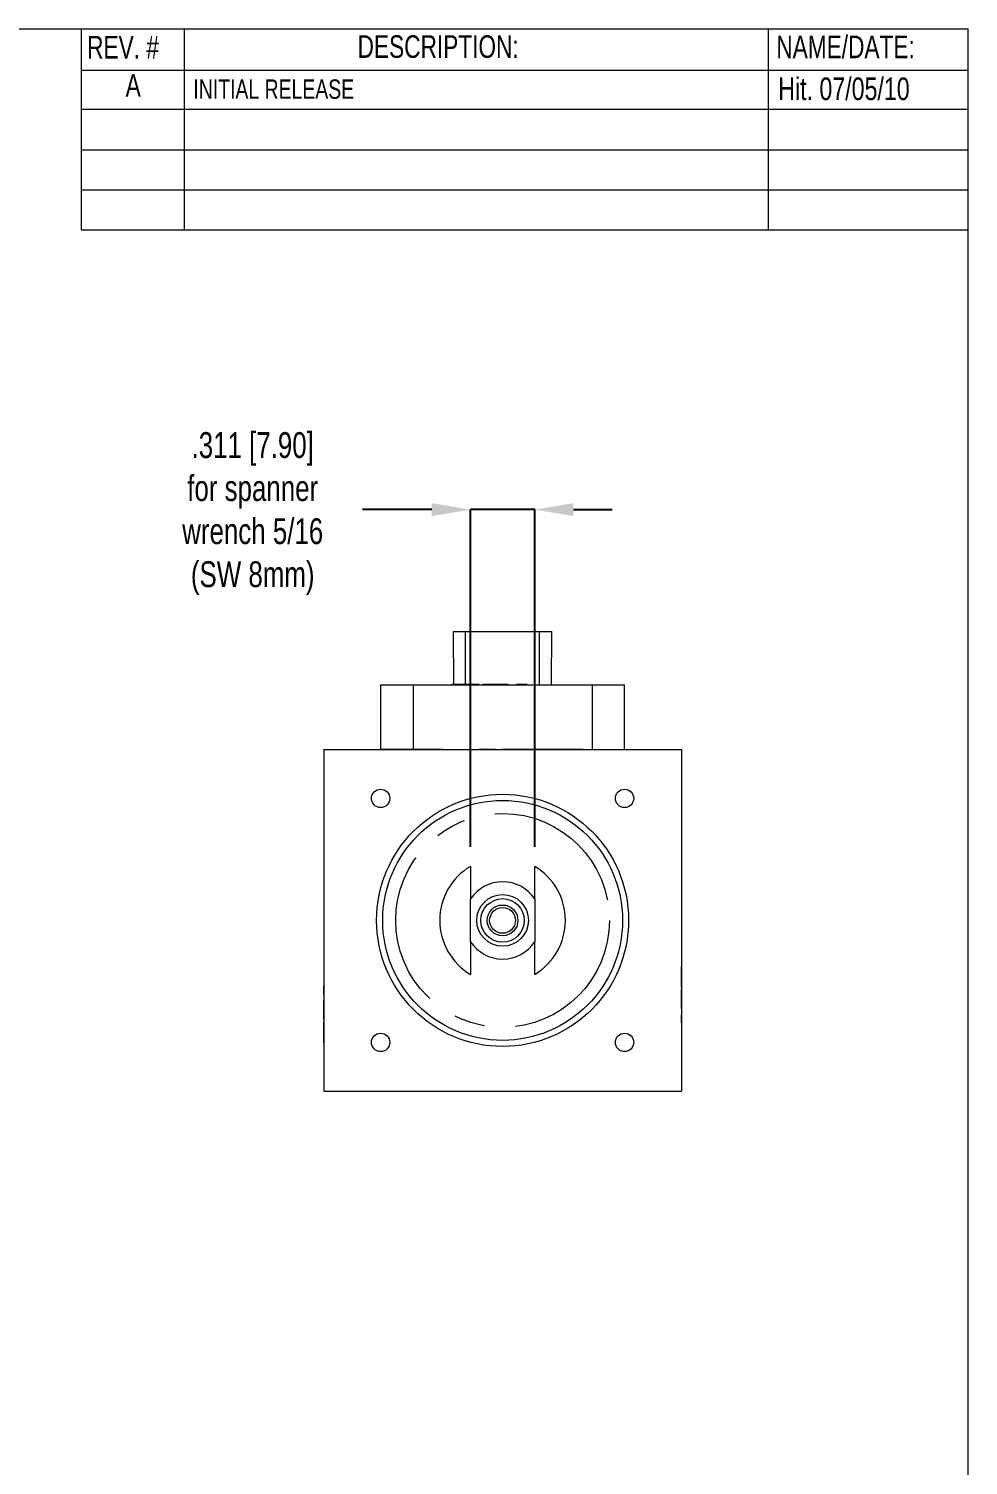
# Model space of a CAD drawing. Header units: inches. Extents: x 0 to 10.3, y -0.2 to 16.8.
# Drawn here: x 7.267 to 10.3, y 12.164 to 16.8 of the extents above; entities that cross this region are included whole.
import ezdxf

# ---------------------------------------------------------------- set-up
doc = ezdxf.new("R2010")
doc.units = ezdxf.units.IN
doc.header["$MEASUREMENT"] = 0
doc.header["$PDSIZE"] = -1
doc.linetypes.add('CENTERX2', pattern=[0.8, 0.5, -0.1, 0.1, -0.1])
doc.styles.add('SLDTEXTSTYLE1', font='TXT', dxfattribs={"width": 0.75})
doc.styles.add('SLDTEXTSTYLE6', font='TXT', dxfattribs={"width": 0.76774})
doc.dimstyles.new('SLDDIMSTYLE0', dxfattribs={"dimtxt": 0.083333, "dimasz": 0.125, "dimexe": 0, "dimexo": 0.0625, "dimgap": 0.020833, "dimtad": 0, "dimtih": 1, "dimtoh": 1, "dimdec": 3, "dimlfac": 1.5, "dimrnd": 1e-09, "dimzin": 12, "dimdsep": 46, "dimtxsty": 'SLDTEXTSTYLE1', "dimsah": 1, "dimcen": 0.09, "dimadec": 0, "dimazin": 3, "dimtfac": 1, "dimtdec": 3, "dimtmove": 0, "dimatfit": 0, "dimfxl": 1, "dimfrac": 2, "dimtolj": 1, "dimtzin": 12, "dimarcsym": 0})

# ---------------------------------------------------------------- blocks, each defined once
blk = doc.blocks.new('*D28')
at = {"color": 0, "linetype": 'Continuous', "lineweight": -2}
for p, q in [((8.5678, 15.2482), (8.3439, 15.2482)), ((8.6928, 14.1596), (8.6928, 15.2482)), ((8.9001, 15.2482), (8.6928, 15.2482)), ((8.9001, 14.1596), (8.9001, 15.2482)), ((9.0251, 15.2482), (9.1501, 15.2482))]:
    blk.add_line(p, q, dxfattribs=at)
at = {"color": 0, "linetype": 'Continuous'}
for points in [[(8.5678, 15.269), (8.5678, 15.2274), (8.6928, 15.2482)], [(9.0251, 15.269), (9.0251, 15.2274), (8.9001, 15.2482)]]:
    blk.add_solid(points, dxfattribs=at)
at = {"layer": 'Defpoints', "color": 0, "linetype": 'Continuous'}
for p in [(8.9001, 15.2482), (8.6928, 14.0971), (8.9001, 14.0971)]:
    blk.add_point(p, dxfattribs=at)
at = {"color": 0, "linetype": 'Continuous', "lineweight": 0, "insert": (7.9897, 15.4982), "char_height": 0.083333, "attachment_point": 2, "style": 'SLDTEXTSTYLE1'}
blk.add_mtext('\\A1;.311 [7.90]\\Pfor spanner\\Pwrench 5/16\\P(SW 8mm)', dxfattribs=at)

msp = doc.modelspace()

# ---------------------------------------------------------------- linework, layer by layer
at = {"color": 7, "linetype": 'Continuous', "lineweight": 0}
for p, q in [((0, 16.8), (10.3, 16.8)), ((7.43629, 16.8), (7.43629, 16.15072)), ((7.76875, 16.8), (7.76875, 16.15072)), ((9.65361, 16.8), (9.65361, 16.15072)), ((10.3, 9), (10.3, 16.8)), ((7.43629, 16.66593), (10.3, 16.66593)), ((7.43629, 16.53996), (10.3, 16.53996)), ((7.43629, 16.40937), (10.3, 16.40937)), ((7.43629, 16.28005), (10.3, 16.28005)), ((7.43629, 16.15072), (10.3, 16.15072)), ((8.63855, 14.68355), (8.63765, 14.85451)), ((8.63765, 14.85451), (8.67702, 14.85451)), ((8.67702, 14.85451), (8.91587, 14.85451)), ((8.91587, 14.85451), (8.95524, 14.85451)), ((8.95434, 14.68355), (8.95524, 14.85451)), ((8.40274, 14.68329), (8.40274, 14.47419)), ((8.40274, 14.68329), (8.50773, 14.68329)), ((8.50773, 14.68329), (9.08516, 14.68329)), ((8.53532, 14.68355), (8.53532, 14.68329)), ((8.58252, 14.68355), (8.58252, 14.68329)), ((8.62685, 14.68355), (8.62685, 14.68329)), ((8.63224, 14.68355), (8.63224, 14.68329)), ((8.66992, 14.68355), (8.63224, 14.68355)), ((8.66992, 14.68355), (8.66992, 14.68329)), ((8.68473, 14.68355), (8.66992, 14.68355)), ((8.68473, 14.68355), (8.68473, 14.68329)), ((8.72107, 14.68355), (8.68473, 14.68355)), ((8.72107, 14.68355), (8.72107, 14.68329)), ((8.73184, 14.68355), (8.73184, 14.68329)), ((8.74664, 14.68355), (8.73184, 14.68355)), ((8.74664, 14.68355), (8.74664, 14.68329)), ((8.79914, 14.68355), (8.74664, 14.68355)), ((8.79914, 14.68355), (8.79914, 14.68329)), ((8.81394, 14.68355), (8.79914, 14.68355)), ((8.81394, 14.68355), (8.81394, 14.68329)), ((8.84086, 14.68355), (8.84086, 14.68329)), ((8.86375, 14.68355), (8.84086, 14.68355)), ((8.86375, 14.68355), (8.86375, 14.68329)), ((8.87586, 14.68355), (8.86375, 14.68355)), ((8.87586, 14.68355), (8.87586, 14.68329)), ((8.91085, 14.68355), (8.91085, 14.68329)), ((8.94575, 14.68355), (8.94575, 14.68329)), ((8.98085, 14.68355), (8.98085, 14.68329)), ((8.99027, 14.68355), (8.99027, 14.68329)), ((9.02516, 14.68355), (9.02516, 14.68329)), ((9.06026, 14.68355), (9.06026, 14.68329)), ((9.08516, 14.68329), (9.19015, 14.68329)), ((9.19015, 14.47419), (9.19015, 14.68329)), ((8.21902, 14.47393), (8.21902, 13.37157)), ((8.21902, 14.47393), (9.37387, 14.47393)), ((8.40021, 14.47419), (8.40021, 14.47393)), ((8.43558, 14.47419), (8.40021, 14.47419)), ((8.43558, 14.47419), (8.43558, 14.47393)), ((8.46648, 14.47419), (8.43558, 14.47419)), ((8.46648, 14.47419), (8.46648, 14.47393)), ((8.49991, 14.47419), (8.46648, 14.47419)), ((8.49991, 14.47419), (8.49991, 14.47393)), ((8.5308, 14.47419), (8.49991, 14.47419)), ((8.5308, 14.47419), (8.5308, 14.47393)), ((8.57149, 14.47419), (8.5308, 14.47419)), ((8.57149, 14.47419), (8.57149, 14.47393)), ((8.60239, 14.47419), (8.57149, 14.47419)), ((8.60239, 14.47419), (8.60239, 14.47393)), ((8.71914, 14.47419), (8.71914, 14.47393)), ((8.71928, 14.47419), (8.71928, 14.47393)), ((8.75017, 14.47419), (8.71928, 14.47419)), ((8.75017, 14.47419), (8.75017, 14.47393)), ((8.77359, 14.47419), (8.75017, 14.47419)), ((8.77359, 14.47419), (8.77359, 14.47393)), ((8.79087, 14.47419), (8.79087, 14.47393)), ((8.79432, 14.47419), (8.79432, 14.47393)), ((8.89055, 14.47419), (8.79432, 14.47419)), ((8.89055, 14.47419), (8.89055, 14.47393)), ((8.93184, 14.47419), (8.89055, 14.47419)), ((8.93184, 14.47419), (8.93184, 14.47393)), ((8.93857, 14.47419), (8.93184, 14.47419)), ((8.93857, 14.47419), (8.93857, 14.47393)), ((8.96754, 14.47419), (8.93857, 14.47419)), ((8.96754, 14.47419), (8.96754, 14.47393)), ((8.97413, 14.47419), (8.96754, 14.47419)), ((8.97413, 14.47419), (8.97413, 14.47393)), ((9.05617, 14.47419), (8.97413, 14.47419)), ((9.05617, 14.47419), (9.05617, 14.47393)), ((9.09339, 14.47419), (9.09339, 14.47393)), ((9.09921, 14.47419), (9.09921, 14.47393)), ((9.10771, 14.47419), (9.10771, 14.47393)), ((9.17872, 14.47419), (9.17872, 14.47393)), ((9.19592, 14.47419), (9.19592, 14.47393)), ((9.37387, 14.47393), (9.37387, 13.37157)), ((8.69277, 13.85351), (8.69277, 13.99199)), ((8.90012, 13.99199), (8.90012, 13.85351)), ((8.21876, 13.84906), (8.21902, 13.84906)), ((8.21876, 13.82273), (8.21902, 13.82273)), ((9.37414, 13.84704), (9.37387, 13.84704)), ((8.21876, 13.79656), (8.21902, 13.79656)), ((8.21876, 13.7895), (8.21902, 13.7895)), ((9.37414, 13.81164), (9.37387, 13.81164)), ((9.37414, 13.77839), (9.37387, 13.77839)), ((9.37414, 13.77435), (9.37387, 13.77435)), ((9.37414, 13.74609), (9.37414, 13.77435)), ((8.21876, 13.76317), (8.21902, 13.76317)), ((8.21876, 13.737), (8.21902, 13.737)), ((9.37414, 13.74609), (9.37387, 13.74609)), ((9.37414, 13.73498), (9.37387, 13.73498)), ((9.37414, 13.73498), (9.37414, 13.74609)), ((9.37414, 13.70773), (9.37414, 13.73498)), ((8.21876, 13.71076), (8.21902, 13.71076)), ((8.21876, 13.71076), (8.21876, 13.70167)), ((8.21876, 13.70167), (8.21902, 13.70167)), ((8.21876, 13.70167), (8.21876, 13.68451)), ((8.21876, 13.68451), (8.21902, 13.68451)), ((9.37414, 13.70773), (9.37387, 13.70773)), ((9.37414, 13.69965), (9.37387, 13.69965)), ((9.37414, 13.68855), (9.37387, 13.68855)), ((9.37414, 13.68855), (9.37414, 13.69965)), ((9.37414, 13.64918), (9.37414, 13.68855)), ((8.21876, 13.66432), (8.21876, 13.65322)), ((8.21876, 13.66432), (8.21902, 13.66432)), ((8.21876, 13.65322), (8.21902, 13.65322)), ((8.21876, 13.65322), (8.21876, 13.61385)), ((9.37414, 13.64918), (9.37387, 13.64918)), ((9.37414, 13.63807), (9.37387, 13.63807)), ((9.37414, 13.63807), (9.37414, 13.64918)), ((8.21876, 13.61385), (8.21876, 13.60274)), ((8.21876, 13.61385), (8.21902, 13.61385)), ((8.21876, 13.60274), (8.21902, 13.60274)), ((8.21876, 13.59467), (8.21902, 13.59467)), ((8.21876, 13.59467), (8.21876, 13.56741)), ((9.37414, 13.61788), (9.37387, 13.61788)), ((9.37414, 13.60072), (9.37387, 13.60072)), ((9.37414, 13.59164), (9.37387, 13.59164)), ((9.37414, 13.60072), (9.37414, 13.61788)), ((9.37414, 13.59164), (9.37414, 13.60072)), ((8.21876, 13.56741), (8.21902, 13.56741)), ((8.21876, 13.56741), (8.21876, 13.5563)), ((8.21876, 13.5563), (8.21902, 13.5563)), ((8.21876, 13.5563), (8.21876, 13.52804)), ((9.37414, 13.56539), (9.37387, 13.56539)), ((9.37414, 13.53922), (9.37387, 13.53922)), ((8.21876, 13.52804), (8.21902, 13.52804)), ((8.21876, 13.524), (8.21902, 13.524)), ((8.21876, 13.49075), (8.21902, 13.49075)), ((9.37414, 13.5129), (9.37387, 13.5129)), ((9.37414, 13.50583), (9.37387, 13.50583)), ((8.21876, 13.45536), (8.21902, 13.45536)), ((9.37414, 13.47966), (9.37387, 13.47966)), ((9.37414, 13.45334), (9.37387, 13.45334)), ((8.21902, 13.37157), (9.37387, 13.37157))]:
    msp.add_line(p, q, dxfattribs=at)
at = {"color": 8, "linetype": 'Continuous', "lineweight": 0}
for p, q in [((8.67702, 14.68355), (8.67702, 14.85451)), ((8.91587, 14.68355), (8.91587, 14.85451)), ((8.50773, 14.68329), (8.50773, 14.47419)), ((9.08516, 14.68329), (9.08516, 14.47419))]:
    msp.add_line(p, q, dxfattribs=at)
at = {"color": 7, "linetype": 'Continuous', "lineweight": 0}
for centre, radius in [((8.40274, 14.31645), 0.02967), ((8.79645, 13.92275), 0.40682), ((9.19015, 14.31645), 0.02967), ((8.79645, 13.92275), 0.38714), ((8.79645, 13.92275), 0.08333), ((8.79645, 13.92275), 0.07021), ((8.79645, 13.92275), 0.04961), ((8.79645, 13.92275), 0.04173), ((8.40274, 13.52905), 0.02967), ((9.19015, 13.52905), 0.02967)]:
    msp.add_circle(centre, radius, dxfattribs=at)
at = {"color": 7, "linetype": 'CENTERX2', "lineweight": 0}
msp.add_circle((8.79645, 13.92275), 0.345, dxfattribs=at)
at = {"color": 7, "linetype": 'Continuous', "lineweight": 0}
for radius, start, end in [(0.20286, 120.73448, 239.26552), (0.20286, 300.73448, 59.26552), (0.12467, 33.73872, 146.26128), (0.12467, 213.73872, 326.26128)]:
    msp.add_arc((8.79645, 13.92275), radius, start, end, dxfattribs=at)
for points, knots in [([(8.69277, 14.09712), (8.69277, 14.07971), (8.69277, 14.05359), (8.69277, 14.01881), (8.69277, 14.00093), (8.69277, 13.99199)], [0, 0, 0, 0, 0.4999231, 0.7500158, 1, 1, 1, 1]), ([(8.90012, 13.99199), (8.90012, 14.00092), (8.90012, 14.01879), (8.90012, 14.05357), (8.90012, 14.07969), (8.90012, 14.09712)], [0, 0, 0, 0, 0.249761, 0.4996304, 1, 1, 1, 1]), ([(8.69277, 13.85351), (8.69277, 13.84457), (8.69277, 13.82671), (8.69277, 13.79193), (8.69277, 13.76581), (8.69277, 13.74838)], [0, 0, 0, 0, 0.249761, 0.4996304, 1, 1, 1, 1]), ([(8.90012, 13.74838), (8.90012, 13.76579), (8.90012, 13.79191), (8.90012, 13.82668), (8.90012, 13.84457), (8.90012, 13.85351)], [0, 0, 0, 0, 0.4999234, 0.7500158, 1, 1, 1, 1])]:
    msp.add_open_spline(points, degree=3, knots=knots, dxfattribs=at)

# ---------------------------------------------------------------- texts
at = {"color": 7, "linetype": 'Continuous', "lineweight": 0, "attachment_point": 1}
for s, insert, char_height, style in [('NAME/DATE:', (9.68023, 16.77784), 0.072917, 'SLDTEXTSTYLE1'), ('REV. #', (7.45524, 16.77682), 0.072917, 'SLDTEXTSTYLE1'), ('DESCRIPTION:', (8.32841, 16.77892), 0.0729167, 'SLDTEXTSTYLE1'), ('A', (7.57946, 16.654), 0.07292, 'SLDTEXTSTYLE1'), ('Hit. 07/05/10', (9.68632, 16.64265), 0.0729167, 'SLDTEXTSTYLE6'), ('INITIAL RELEASE', (7.79814, 16.63643), 0.0625, 'SLDTEXTSTYLE1')]:
    msp.add_mtext(s, dxfattribs=dict(at, insert=insert, char_height=char_height, style=style))

# ---------------------------------------------------------------- dimensions: what is measured, and where the dimension line sits
at = {"color": 7, "linetype": 'Continuous', "lineweight": 0}
dim = msp.add_linear_dim(base=(8.90012, 15.24821), p1=(8.69277, 14.09712), p2=(8.90012, 14.09712), text='<>\\Pfor spanner\\Pwrench 5/16\\P(SW 8mm)', dimstyle='SLDDIMSTYLE0', dxfattribs=at)
dim.commit()
dim.dimension.update_dxf_attribs({"geometry": '*D28', "text_midpoint": (7.9897, 15.24821), "dimtype": 160})

doc.saveas('drawing.dxf')
